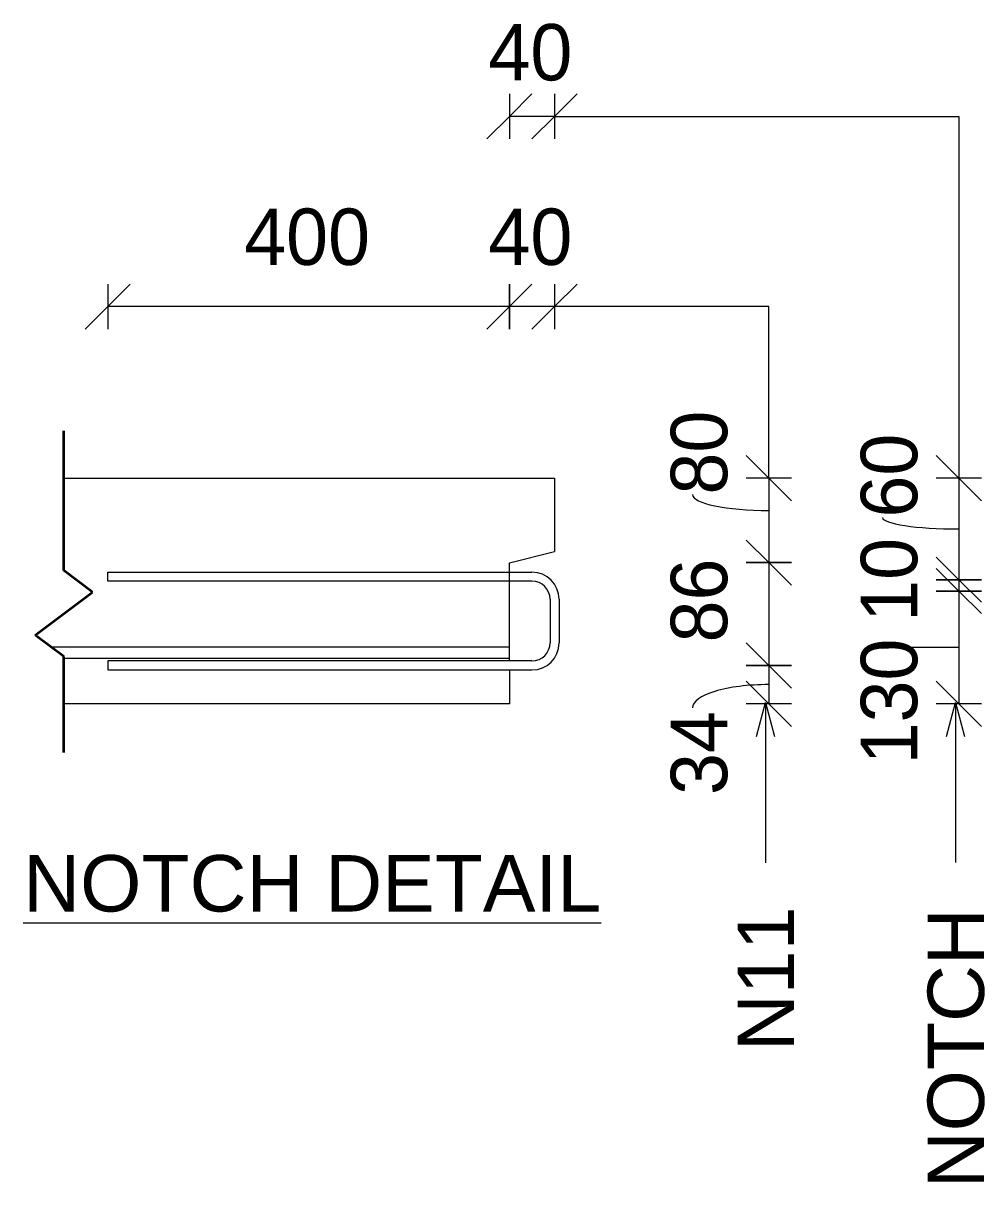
# Model space of a CAD drawing. Header units: millimetres. Extents: x 11769 to 26725, y -2451 to 18539.
# Drawn here: x 22576 to 23429, y 17512 to 18539 of the extents above; entities that cross this region are included whole.
import ezdxf

# ---------------------------------------------------------------- set-up
doc = ezdxf.new("R2010")
doc.units = ezdxf.units.MM
doc.layers.add('A-DETL', color=90, linetype='Continuous', lineweight=18)
doc.layers.add('G-ANNO-TEXT', color=231, linetype='Continuous', lineweight=9)
doc.styles.add('Arial_1', font='arial.ttf', dxfattribs={"height": 50})
doc.styles.add('Nirmala UI Semilight_1', font='NirmalaS.ttf', dxfattribs={"height": 50})

msp = doc.modelspace()

# ---------------------------------------------------------------- linework, layer by layer
at = {"layer": 'A-DETL', "color": 7}
for p, q in [((23007.2, 18456.1), (23027.2, 18476.1)), ((23007.2, 18476.1), (23007.2, 18456.1)), ((23067.2, 18476.1), (23047.2, 18456.1)), ((23047.2, 18476.1), (23047.2, 18456.1)), ((23007.2, 18456.1), (22987.2, 18436.1)), ((23047.2, 18456.1), (23007.2, 18456.1)), ((23007.2, 18456.1), (23007.2, 18436.1)), ((23047.2, 18456.1), (23027.2, 18436.1)), ((23047.2, 18456.1), (23047.2, 18436.1)), ((23047.2, 18456.1), (23405.5, 18456.1)), ((23405.5, 18456.1), (23405.5, 18135.4)), ((22651.2, 18307.5), (22651.2, 18287.5)), ((22651.2, 18287.5), (22671.2, 18307.5)), ((23007.2, 18287.5), (23007.2, 18307.5)), ((23007.2, 18307.5), (23007.2, 18287.5)), ((23007.2, 18287.5), (23027.2, 18307.5)), ((23027.2, 18307.5), (23007.2, 18287.5)), ((23047.2, 18307.5), (23047.2, 18287.5)), ((23047.2, 18287.5), (23067.2, 18307.5)), ((22651.2, 18287.5), (22631.2, 18267.5)), ((23007.2, 18287.5), (22651.2, 18287.5)), ((22651.2, 18287.5), (22651.2, 18267.5)), ((23007.2, 18287.5), (22987.2, 18267.5)), ((22987.2, 18267.5), (23007.2, 18287.5)), ((23047.2, 18287.5), (23007.2, 18287.5)), ((23007.2, 18287.5), (23007.2, 18267.5)), ((23007.2, 18267.5), (23007.2, 18287.5)), ((23027.2, 18267.5), (23047.2, 18287.5)), ((23047.2, 18287.5), (23047.2, 18267.5)), ((23237.1, 18287.5), (23047.2, 18287.5)), ((23237.1, 18135.4), (23237.1, 18287.5)), ((23237.1, 18135.4), (23217.1, 18155.4)), ((23405.5, 18135.4), (23385.5, 18155.4)), ((22612.2, 18135.4), (23047.2, 18135.4)), ((23047.2, 18135.4), (23047.2, 18070.4)), ((23237.1, 18135.4), (23217.1, 18135.4)), ((23257.1, 18115.4), (23237.1, 18135.4)), ((23237.1, 18135.4), (23237.1, 18060.6)), ((23257.1, 18135.4), (23237.1, 18135.4)), ((23405.5, 18135.4), (23385.5, 18135.4)), ((23425.5, 18115.4), (23405.5, 18135.4)), ((23405.5, 18135.4), (23405.5, 18045.4)), ((23425.5, 18135.4), (23405.5, 18135.4)), ((23237.1, 18060.6), (23217.1, 18080.6)), ((23217.1, 18080.6), (23237.1, 18060.6)), ((23007.2, 18060.4), (23047.2, 18070.4)), ((23007.2, 17973.4), (23007.2, 18060.4)), ((23237.1, 18060.6), (23217.1, 18060.6)), ((23217.1, 18060.6), (23237.1, 18060.6)), ((23237.1, 18060.6), (23257.1, 18060.6)), ((23257.1, 18060.6), (23237.1, 18060.6)), ((23237.1, 18060.6), (23257.1, 18040.6)), ((23257.1, 18040.6), (23237.1, 18060.6)), ((23237.1, 18060.6), (23237.1, 17969.4)), ((23405.5, 18045.4), (23385.5, 18065.4)), ((23385.5, 18065.4), (23405.5, 18045.4)), ((23405.5, 18035.4), (23385.5, 18055.4)), ((23385.5, 18055.4), (23405.5, 18035.4)), ((22651.2, 18044.1), (22651.2, 18052.1)), ((22651.2, 18052.1), (23027.2, 18052.1)), ((23405.5, 18045.4), (23385.5, 18045.4)), ((23385.5, 18045.4), (23405.5, 18045.4)), ((23405.5, 18045.4), (23425.5, 18045.4)), ((23425.5, 18045.4), (23405.5, 18045.4)), ((23405.5, 18045.4), (23425.5, 18025.4)), ((23425.5, 18025.4), (23405.5, 18045.4)), ((23405.5, 18045.4), (23405.5, 18035.4)), ((23027.2, 18044.1), (22651.2, 18044.1)), ((23405.5, 18035.4), (23385.5, 18035.4)), ((23385.5, 18035.4), (23405.5, 18035.4)), ((23405.5, 18035.4), (23425.5, 18035.4)), ((23425.5, 18035.4), (23405.5, 18035.4)), ((23405.5, 18035.4), (23425.5, 18015.4)), ((23425.5, 18015.4), (23405.5, 18035.4)), ((23405.5, 18035.4), (23405.5, 17935.4)), ((23043.2, 18028.1), (23043.2, 17989.4)), ((23051.2, 18028.1), (23051.2, 17989.4)), ((23007.2, 17985.6), (22601.3, 17985.6)), ((23237.1, 17969.4), (23217.1, 17989.4)), ((23217.1, 17989.4), (23237.1, 17969.4)), ((23007.2, 17975.6), (22612.2, 17975.6)), ((23027.2, 17973.4), (22651.2, 17973.4)), ((22651.2, 17973.4), (22651.2, 17965.4)), ((22651.2, 17965.4), (23027.2, 17965.4)), ((23007.2, 17965.4), (23007.2, 17935.4)), ((23237.1, 17969.4), (23217.1, 17969.4)), ((23217.1, 17969.4), (23237.1, 17969.4)), ((23237.1, 17969.4), (23257.1, 17969.4)), ((23257.1, 17969.4), (23237.1, 17969.4)), ((23237.1, 17969.4), (23257.1, 17949.4)), ((23257.1, 17949.4), (23237.1, 17969.4)), ((23237.1, 17969.4), (23237.1, 17935.4)), ((23237.1, 17935.4), (23217.1, 17955.4)), ((23405.5, 17935.4), (23385.5, 17955.4)), ((23007.2, 17935.4), (22612.2, 17935.4)), ((23237.1, 17935.4), (23217.1, 17935.4)), ((23226.1, 17906.5), (23234.2, 17936.5)), ((23234.2, 17936.5), (23234.2, 17796)), ((23234.2, 17936.5), (23242.2, 17906.5)), ((23257.1, 17935.4), (23237.1, 17935.4)), ((23237.1, 17935.4), (23257.1, 17915.4)), ((23405.5, 17935.4), (23385.5, 17935.4)), ((23394.5, 17906.5), (23402.5, 17936.5)), ((23402.5, 17936.5), (23402.5, 17796)), ((23402.5, 17936.5), (23410.6, 17906.5)), ((23425.5, 17935.4), (23405.5, 17935.4)), ((23405.5, 17935.4), (23425.5, 17915.4)), ((23234.2, 17796), (23234.2, 17794.6)), ((23402.5, 17796), (23402.5, 17794.7))]:
    msp.add_line(p, q, dxfattribs=at)
at = {"layer": 'A-DETL', "color": 250, "lineweight": 35}
for p, q in [((22612.2, 18053.5), (22612.2, 18177.5)), ((22637.6, 18034.5), (22612.2, 18053.5)), ((22586.8, 17996.4), (22637.6, 18034.5)), ((22612.2, 17977.3), (22586.8, 17996.4)), ((22612.2, 17892.3), (22612.2, 17977.3))]:
    msp.add_line(p, q, dxfattribs=at)
at = {"layer": 'A-DETL', "color": 7}
for centre, radius, start, end in [((23027.2, 18028.1), 24, 0, 90), ((23027.2, 18028.1), 16, 0, 90), ((23027.2, 17989.4), 16, 270, 0), ((23027.2, 17989.4), 24, 270, 0)]:
    msp.add_arc(centre, radius, start, end, dxfattribs=at)
for centre, ratio, start_param, end_param in [((23237.1, 18120.9), 0.209345, 3.141593, 4.712389), ((23405.5, 18100.5), 0.149102, 3.141593, 4.712389), ((23405.5, 17984.5), 0.013219, 1.570796, 3.141593), ((23237.1, 17931.8), 0.305683, 1.570796, 3.141593)]:
    msp.add_ellipse(centre, major_axis=(67.6, 0), ratio=ratio, start_param=start_param, end_param=end_param, dxfattribs=at)

# ---------------------------------------------------------------- texts
at = {"layer": 'G-ANNO-TEXT', "color": 7, "char_height": 50, "attachment_point": 1}
for s, insert, width, style in [('40', (22988.6, 18538), 91.392, 'Nirmala UI Semilight_1'), ('400', (22772.1, 18374.4), 136.287, 'Nirmala UI Semilight_1'), ('40', (22988.6, 18374.4), 91.392, 'Nirmala UI Semilight_1'), ('\\LNOTCH DETAIL', (22576.3, 17801.3), 622.11, 'Arial_1')]:
    msp.add_mtext(s, dxfattribs=dict(at, insert=insert, width=width, style=style))
at = {"layer": 'G-ANNO-TEXT', "color": 7, "char_height": 50, "attachment_point": 1, "rotation": 90}
for s, insert, width, style in [('80', (23150.2, 18120.9), 89.789, 'Nirmala UI Semilight_1'), ('60', (23318.6, 18100.5), 89.789, 'Nirmala UI Semilight_1'), ('10', (23318.6, 18008.1), 76.962, 'Nirmala UI Semilight_1'), ('86', (23150.2, 17989.8), 89.789, 'Nirmala UI Semilight_1'), ('130', (23318.6, 17881.7), 121.856, 'Nirmala UI Semilight_1'), ('34', (23150.2, 17854.6), 91.392, 'Nirmala UI Semilight_1'), ('N11', (23209.5, 17627.6), 153.924, 'Arial_1'), ('NOTCH', (23377.8, 17506), 301.435, 'Arial_1')]:
    msp.add_mtext(s, dxfattribs=dict(at, insert=insert, width=width, style=style))

doc.saveas('drawing.dxf')
